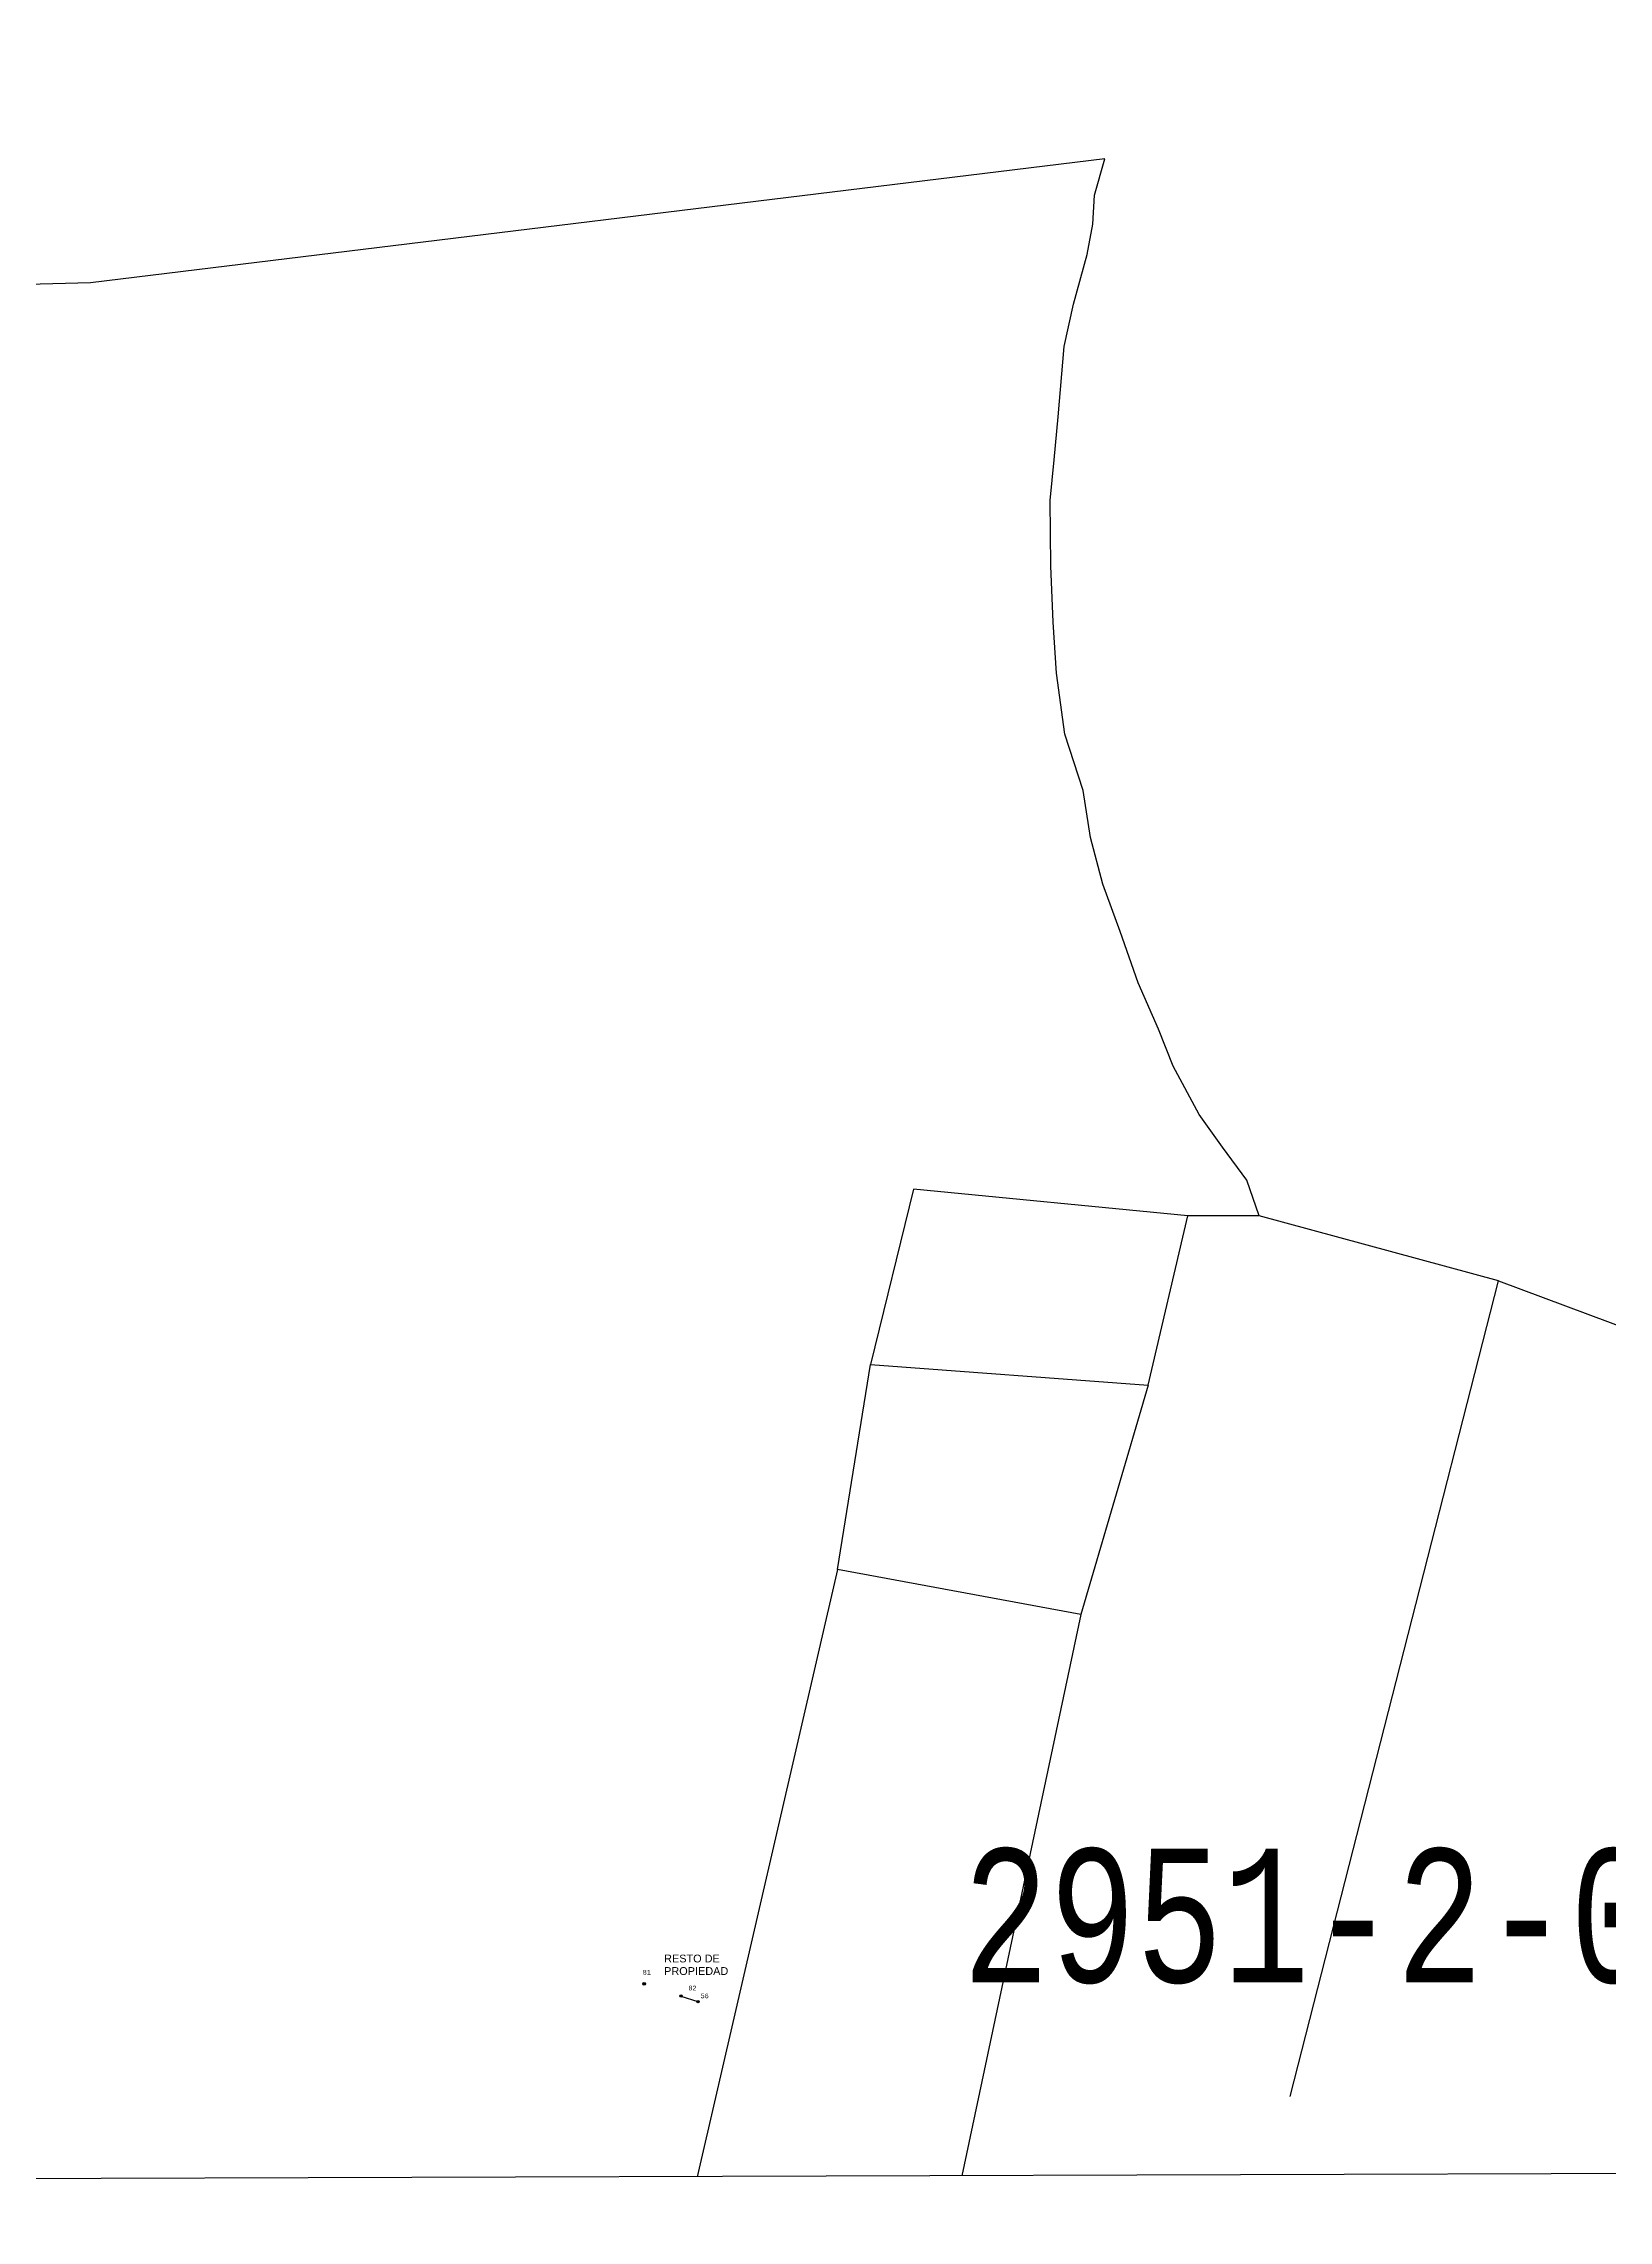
# Model space of a CAD drawing. Header units: millimetres. Extents: x 585668 to 596421, y 1344570 to 1349375.
# Drawn here: x 594633 to 595336, y 1344710 to 1345687 of the extents above; entities that cross this region are included whole.
import ezdxf
from ezdxf.enums import TextEntityAlignment as Align

# ---------------------------------------------------------------- set-up
doc = ezdxf.new("R2010")
doc.units = ezdxf.units.MM
for name, color, linetype in [('2', 7, 'Continuous'), ('43', 7, 'Continuous'), ('44', 7, 'Continuous'), ('Circulo', 2, 'Continuous'), ('CVL_PUNTO_NUM', 2, 'Continuous'), ('ROTULOS LOTES', 1, 'Continuous')]:
    doc.layers.add(name, color=color, linetype=linetype)
doc.styles.add('MONOTXT', font='MONOTXT', dxfattribs={"height": 0.2})
doc.styles.add('MONOTXT4', font='Monotxt4.shx')
doc.styles.add('ROTULOS PI', font='arial.ttf', dxfattribs={"height": 1.5})

msp = doc.modelspace()

# ---------------------------------------------------------------- linework, layer by layer
msp.add_line((594919.319, 1344810.572), (594926.929, 1344808.052))
at = {"layer": '2', "color": 1, "linetype": 'Continuous'}
for p, q in [((595023.667, 1345172.853), (595004.416, 1345094.133)), ((595146.77, 1345160.785), (595023.667, 1345172.853)), ((595129.015, 1345084.877), (595146.77, 1345160.785)), ((595178.784, 1345160.894), (595146.77, 1345160.785)), ((595286.314, 1345131.629), (595178.784, 1345160.894)), ((595192.824, 1344765.497), (595286.314, 1345131.629)), ((595286.314, 1345131.629), (595393.705, 1345091.437)), ((594989.625, 1345001.999), (595004.416, 1345094.133)), ((595004.416, 1345094.133), (595129.015, 1345084.877)), ((595129.015, 1345084.877), (595098.838, 1344981.898)), ((594989.625, 1345001.999), (594926.654, 1344729.446)), ((595098.838, 1344981.898), (594989.625, 1345001.999)), ((595098.838, 1344981.898), (595045.317, 1344729.829))]:
    msp.add_line(p, q, dxfattribs=at)
for points in [[(595109.543, 1345635.438), (594654.294, 1345579.715), (594467.846, 1345574.805)], [(595178.784, 1345160.894), (595173.282, 1345176.837), (595162.455, 1345191.703), (595151.885, 1345206.318), (595140.224, 1345228.034), (595133.697, 1345244.728), (595124.588, 1345265.456), (595116.471, 1345288.483), (595108.626, 1345309.734), (595103.071, 1345330.757), (595099.802, 1345351.806), (595091.661, 1345377.119), (595087.817, 1345404.513), (595086.308, 1345427.36), (595085.281, 1345452.754), (595084.976, 1345481.966), (595086.817, 1345500.279), (595088.648, 1345519.607), (595091.367, 1345551.14), (595095.487, 1345570.241), (595101.608, 1345592.413), (595104.259, 1345606.162), (595104.886, 1345619.125), (595109.543, 1345635.438)]]:
    msp.add_lwpolyline(points, dxfattribs=at)
at = {"layer": '43', "color": 1, "linetype": 'Continuous'}
msp.add_lwpolyline([(588836.363, 1349319.229), (595647.803, 1349341.324), (595663.243, 1344731.827), (588850.773, 1344709.805), (588836.363, 1349319.229)], dxfattribs=at)
at = {"layer": 'Circulo'}
for centre, radius in [((594902.82, 1344816.035), 0.55), ((594902.82, 1344816.035), 0.253), ((594919.319, 1344810.572), 0.55), ((594919.319, 1344810.572), 0.253), ((594926.929, 1344808.052), 0.55), ((594926.929, 1344808.052), 0.253)]:
    msp.add_circle(centre, radius, dxfattribs=at)

# ---------------------------------------------------------------- texts
at = {"layer": '44', "color": 7, "linetype": 'Continuous', "style": 'MONOTXT', "width": 0.75}
msp.add_text('2951-2-07-000 ', height=60, dxfattribs=at).set_placement((595318.266, 1344846.699), align=Align.MIDDLE)
at = {"layer": 'CVL_PUNTO_NUM', "color": 2, "style": 'MONOTXT4'}
for s, p in [('81', (594902.165, 1344820.184)), ('82', (594922.666, 1344813.109)), ('56', (594928.142, 1344809.571))]:
    msp.add_text(s, height=2.1, dxfattribs=at).set_placement(p)
at = {"layer": 'ROTULOS LOTES', "style": 'ROTULOS PI'}
for s, p in [('RESTO DE', (594911.757, 1344825.664)), ('PROPIEDAD', (594911.757, 1344820.042))]:
    msp.add_text(s, height=3.5, dxfattribs=at).set_placement(p)

doc.saveas('drawing.dxf')
